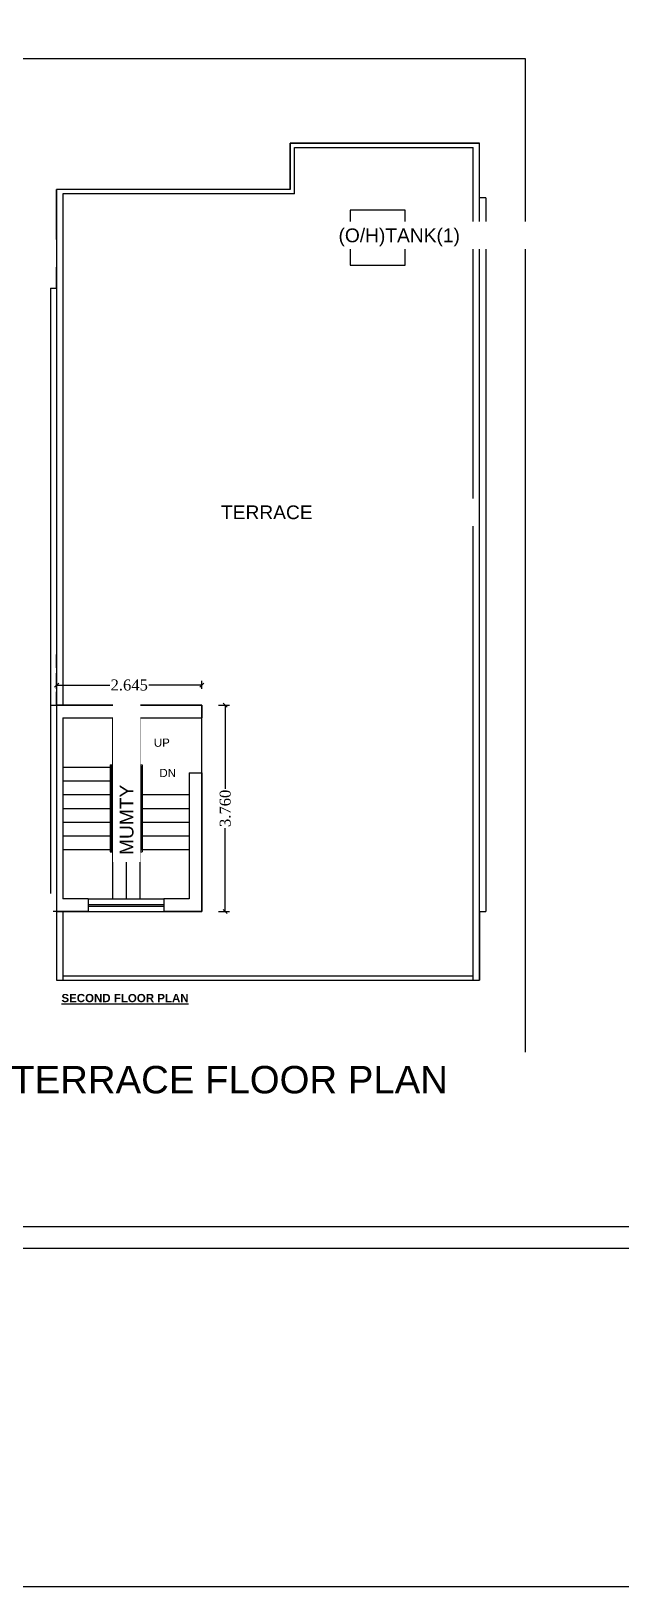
# Model space of a CAD drawing. Header units: metres. Extents: x 180 to 389, y -165 to 195.
# Drawn here: x 231.34 to 242.08, y -164.7 to -136.36 of the extents above; entities that cross this region are included whole.
import ezdxf

# ---------------------------------------------------------------- set-up
doc = ezdxf.new("R2010")
doc.units = ezdxf.units.M
doc.header["$LTSCALE"] = 2
doc.header["$MEASUREMENT"] = 0
doc.linetypes.add('ACAD_ISO02W100', pattern=[15, 12, -3])
for name, color, linetype in [('_Building', 52, 'Continuous'), ('_CB', 40, 'Continuous'), ('_Dimension', 87, 'Continuous'), ('_Door', 114, 'Continuous'), ('_Floor', 153, 'Continuous'), ('_Mumty', 183, 'Continuous'), ('_Room', 72, 'Continuous'), ('_RoomDimensions', 193, 'Continuous'), ('_Tank', 133, 'Continuous'), ('_Terrace', 30, 'Continuous'), ('_Window', 115, 'Continuous')]:
    doc.layers.add(name, color=color, linetype=linetype)
doc.styles.add('DRAWING', font='times.ttf', dxfattribs={"height": 0.2})
doc.styles.get("Standard").update_dxf_attribs({"font": 'arial.ttf'})
doc.dimstyles.new('Copy of DRAWING', dxfattribs={"dimtxt": 0.2, "dimasz": 0.46, "dimexe": 0.076, "dimexo": 0.3, "dimgap": 0.037, "dimtad": 0, "dimdec": 3, "dimzin": 0, "dimdsep": 46, "dimtxsty": 'DRAWING', "dimblk": 'ARCHTICK', "dimtsz": 0.037, "dimcen": 0.09, "dimclre": 256, "dimclrt": 256, "dimadec": 0, "dimazin": 0, "dimtfac": 1, "dimtdec": 3, "dimtix": 1, "dimtofl": 0, "dimtmove": 2, "dimatfit": 3, "dimfxl": 1, "dimtolj": 1, "dimtzin": 0, "dimarcsym": 0})
doc.dimstyles.new('DRAWING', dxfattribs={"dimtxt": 0.2, "dimasz": 0.076, "dimexe": 0.076, "dimexo": 0.3, "dimgap": 0.037, "dimtad": 0, "dimdec": 3, "dimzin": 0, "dimdsep": 46, "dimtxsty": 'DRAWING', "dimblk": 'ARCHTICK', "dimtsz": 0.037, "dimcen": 0.09, "dimclre": 256, "dimclrt": 256, "dimadec": 0, "dimazin": 0, "dimtfac": 1, "dimtdec": 3, "dimtix": 1, "dimtofl": 0, "dimtmove": 2, "dimatfit": 3, "dimfxl": 1, "dimtolj": 1, "dimtzin": 0, "dimarcsym": 0})

# ---------------------------------------------------------------- blocks, each defined once
blk = doc.blocks.new('*D590')
at = {"layer": '_Dimension', "linetype": 'ByBlock', "lineweight": -2, "ltscale": 0.01}
for p, q in [((231.801, -148.337), (231.801, -148.195)), ((234.446, -148.337), (234.446, -148.195))]:
    blk.add_line(p, q, dxfattribs=at)
at = {"layer": '_Dimension', "color": 0, "linetype": 'ByBlock', "lineweight": -2, "ltscale": 0.01}
for p, q in [((231.838, -148.234), (231.764, -148.308)), ((231.801, -148.271), (232.767, -148.271)), ((234.446, -148.271), (233.48, -148.271)), ((234.409, -148.308), (234.483, -148.234))]:
    blk.add_line(p, q, dxfattribs=at)
at = {"layer": 'Defpoints', "color": 0, "ltscale": 0.01}
for p in [(234.446, -148.271), (231.801, -148.637), (234.446, -148.637)]:
    blk.add_point(p, dxfattribs=at)
at = {"layer": '_Dimension', "ltscale": 0.01, "insert": (233.123, -148.271), "char_height": 0.2, "attachment_point": 5, "style": 'DRAWING'}
blk.add_mtext('\\A1;2.645', dxfattribs=at)
blk = doc.blocks.new('_ArchTick')
blk = doc.blocks.new('*D591')
at = {"layer": '_Dimension', "linetype": 'ByBlock', "lineweight": -2, "ltscale": 0.01}
for p, q in [((234.746, -148.637), (234.948, -148.637)), ((234.746, -152.397), (234.948, -152.397))]:
    blk.add_line(p, q, dxfattribs=at)
at = {"layer": '_Dimension', "color": 0, "linetype": 'ByBlock', "lineweight": -2, "ltscale": 0.01}
for p, q in [((234.909, -148.674), (234.835, -148.6)), ((234.872, -148.637), (234.872, -150.159)), ((234.872, -152.397), (234.872, -150.875)), ((234.835, -152.36), (234.909, -152.434))]:
    blk.add_line(p, q, dxfattribs=at)
at = {"layer": 'Defpoints', "color": 0, "ltscale": 0.01}
for p in [(234.446, -148.637), (234.446, -152.397), (234.872, -152.397)]:
    blk.add_point(p, dxfattribs=at)
at = {"layer": '_Dimension', "ltscale": 0.01, "insert": (234.872, -150.517), "char_height": 0.2, "attachment_point": 5, "rotation": 90, "style": 'DRAWING'}
blk.add_mtext('\\A1;3.760', dxfattribs=at)

msp = doc.modelspace()

# ---------------------------------------------------------------- linework, layer by layer
at = {"ltscale": 0.01}
for p, q in [((236.0559, -138.3966), (239.5009, -138.3966)), ((236.0559, -139.2416), (236.0559, -138.3966)), ((236.1359, -139.3216), (236.1359, -138.4766)), ((236.1359, -138.4766), (239.3859, -138.4766)), ((239.3859, -153.6466), (239.3859, -138.4766)), ((239.5009, -139.3966), (239.5009, -138.3966)), ((236.0559, -139.2416), (231.8009, -139.2416)), ((231.8009, -141.0416), (231.8009, -139.2416)), ((231.9159, -139.3216), (231.9159, -148.6366)), ((236.1359, -139.3216), (231.9159, -139.3216)), ((239.6159, -139.3966), (239.5009, -139.3966)), ((239.6159, -139.3966), (239.6159, -152.3966)), ((231.6859, -141.0416), (231.6859, -148.6366)), ((231.6859, -141.0416), (231.8009, -141.0416)), ((231.6859, -148.6366), (231.6859, -152.3966)), ((231.6859, -148.6366), (234.4459, -148.6366)), ((231.8009, -148.6366), (231.8009, -152.3966)), ((234.4459, -148.6366), (234.4459, -148.8666)), ((231.9159, -148.8666), (231.9159, -152.1666)), ((231.9159, -148.8666), (234.4459, -148.8666)), ((232.8159, -148.8666), (232.8159, -152.1666)), ((232.8159, -148.8666), (232.8159, -152.1666)), ((233.0659, -148.8666), (233.0659, -149.7666)), ((233.3159, -148.8666), (233.3159, -149.7666)), ((231.9159, -149.7666), (233.3159, -149.7666)), ((232.7759, -149.7266), (233.3559, -149.7266)), ((232.7759, -149.7266), (232.7759, -151.3066)), ((232.7959, -149.7466), (233.3359, -149.7466)), ((232.7959, -149.7466), (232.7959, -151.2866)), ((233.3159, -149.7666), (233.3159, -152.1666)), ((233.3359, -149.7466), (233.3359, -151.2866)), ((233.3559, -149.7266), (233.3559, -151.3066)), ((234.2159, -149.8666), (234.2159, -152.1666)), ((234.2159, -149.8666), (234.4459, -149.8666)), ((234.4459, -149.8666), (234.4459, -152.3966)), ((231.9159, -150.0166), (232.8159, -150.0166)), ((231.9159, -150.2666), (232.8159, -150.2666)), ((233.3159, -150.2666), (234.2159, -150.2666)), ((231.9159, -150.5166), (232.8159, -150.5166)), ((231.9159, -150.7666), (232.8159, -150.7666)), ((233.3159, -150.5166), (234.2159, -150.5166)), ((233.3159, -150.7666), (234.2159, -150.7666)), ((231.9159, -151.0166), (232.8159, -151.0166)), ((233.3159, -151.0166), (234.2159, -151.0166)), ((231.9159, -151.2666), (234.2159, -151.2666)), ((232.7759, -151.3066), (233.3559, -151.3066)), ((232.7959, -151.2866), (233.3359, -151.2866)), ((233.0659, -151.2666), (233.0659, -152.1666)), ((232.3759, -152.1666), (231.9159, -152.1666)), ((232.3759, -152.1666), (232.3759, -152.3966)), ((232.3759, -152.1666), (233.7559, -152.1666)), ((234.2159, -152.1666), (233.7559, -152.1666)), ((233.7559, -152.1666), (233.7559, -152.3966)), ((232.3759, -152.3966), (231.6859, -152.3966)), ((231.8009, -152.3966), (231.8009, -153.6466)), ((231.9159, -152.3966), (231.9159, -153.6466)), ((232.3759, -152.2666), (233.7559, -152.2666)), ((232.3759, -152.2966), (233.7559, -152.2966)), ((232.3759, -152.3966), (233.7559, -152.3966)), ((234.4459, -152.3966), (233.7559, -152.3966)), ((239.5009, -152.3966), (239.6159, -152.3966)), ((239.5009, -152.3966), (239.5009, -153.6466)), ((231.9159, -153.5666), (239.3859, -153.5666)), ((231.8009, -153.6466), (239.5009, -153.6466))]:
    msp.add_line(p, q, dxfattribs=at)
at = {"linetype": 'ACAD_ISO02W100', "ltscale": 0.01}
msp.add_line((231.8009, -148.6366), (231.8009, -147.6366), dxfattribs=at)
at = {"layer": '_Floor', "ltscale": 0.01}
msp.add_lwpolyline([(230.9396, -136.8557), (240.3361, -136.8557), (240.3361, -155.7274), (230.9396, -155.7274)], close=True, dxfattribs=at)
at = {"layer": '_Tank', "ltscale": 0.01}
msp.add_lwpolyline([(237.1497, -140.6185), (238.1497, -140.6185), (238.1497, -139.6185), (237.1497, -139.6185)], close=True, dxfattribs=at)

# ---------------------------------------------------------------- texts
at = {"ltscale": 0.01, "char_height": 0.15, "width": 2.413672, "attachment_point": 1}
for s, insert in [('UP', (233.5714, -149.2447)), ('DN', (233.6722, -149.7969)), ('\\fArial|b1|i0|c0|p34;\\LSECOND FLOOR PLAN', (231.8877, -153.8977))]:
    msp.add_mtext(s, dxfattribs=dict(at, insert=insert))

# ---------------------------------------------------------------- dimensions: what is measured, and where the dimension line sits
at = {"layer": '_Dimension', "ltscale": 0.01}
dim = msp.add_linear_dim(base=(234.8724, -152.3966), p1=(234.4459, -148.6366), p2=(234.4459, -152.3966), angle=90, dimstyle='DRAWING', dxfattribs=at)
dim.commit()
dim.dimension.update_dxf_attribs({"geometry": '*D591', "text_midpoint": (234.8724, -150.5166)})

# ---------------------------------------------------------------- leaders
at = {"ltscale": 0.01}
msp.add_leader([(195.8916, -158.1351), (244.3431, -158.1351)], dimstyle='Copy of DRAWING', override={"dimgap": 0.037, "dimtad": 0}, dxfattribs=at)

# ---------------------------------------------------------------- next in the draw order: texts
at = {"layer": '_CB', "ltscale": 0.01, "insert": (226.9403, -145.2472), "char_height": 0.25, "width": 4.517248, "attachment_point": 1, "bg_fill": 2}
msp.add_mtext('C.B.', dxfattribs=at)
at = {"layer": '_Floor', "ltscale": 0.01, "insert": (230.9727, -155.2089), "char_height": 0.5, "width": 9.454746, "attachment_point": 1, "bg_fill": 2}
msp.add_mtext('TERRACE FLOOR PLAN', dxfattribs=at)
at = {"layer": '_Room', "ltscale": 0.01, "insert": (227.2124, -140.2816), "char_height": 0.25, "width": 4.517248, "attachment_point": 1, "bg_fill": 2}
msp.add_mtext('TOILET', dxfattribs=at)
at = {"layer": '_Window', "ltscale": 0.01, "insert": (227.1183, -152.1691), "char_height": 0.2, "width": 4.517248, "attachment_point": 1, "bg_fill": 2}
msp.add_mtext('W\\P1.865X2.45', dxfattribs=at)

# ---------------------------------------------------------------- next in the draw order: linework, layer by layer
at = {"layer": '_Mumty', "ltscale": 0.01}
msp.add_lwpolyline([(234.4459, -148.6366), (231.8009, -148.6366), (231.8009, -152.3966), (234.4459, -152.3966)], close=True, dxfattribs=at)

# ---------------------------------------------------------------- next in the draw order: texts
at = {"layer": '_RoomDimensions', "ltscale": 0.01, "insert": (227.077, -140.6323), "char_height": 0.25, "width": 4.517248, "attachment_point": 1, "bg_fill": 2}
msp.add_mtext('2.20 X 1.53', dxfattribs=at)

# ---------------------------------------------------------------- next in the draw order: linework, layer by layer
at = {"layer": '_Terrace', "ltscale": 0.01}
msp.add_lwpolyline([(231.8009, -139.2416), (231.8009, -153.6466), (239.5009, -153.6466), (239.5009, -138.3966), (236.0559, -138.3966), (236.0559, -139.2416)], close=True, dxfattribs=at)

# ---------------------------------------------------------------- next in the draw order: texts
at = {"layer": '_Door', "ltscale": 0.01, "insert": (226.9792, -141.0727), "char_height": 0.2, "width": 4.517248, "attachment_point": 1, "bg_fill": 2}
msp.add_mtext('D4', dxfattribs=at)

# ---------------------------------------------------------------- next in the draw order: texts
at = {"layer": '_Mumty', "ltscale": 0.01, "insert": (232.9503, -151.3661), "char_height": 0.25, "width": 4.517248, "attachment_point": 1, "rotation": 90, "bg_fill": 2}
msp.add_mtext('MUMTY', dxfattribs=at)
at = {"layer": '_Tank', "ltscale": 0.01, "insert": (236.9351, -139.953), "char_height": 0.25, "width": 4.517248, "attachment_point": 1, "bg_fill": 2}
msp.add_mtext('(O/H)TANK(1)', dxfattribs=at)
at = {"layer": '_Terrace', "ltscale": 0.01, "insert": (234.7946, -144.9984), "char_height": 0.25, "width": 4.517248, "attachment_point": 1, "bg_fill": 2}
msp.add_mtext('TERRACE', dxfattribs=at)

# ---------------------------------------------------------------- next in the draw order: linework, layer by layer
at = {"ltscale": 0.01}
msp.add_lwpolyline([(180.3196, -114.767), (260.2117, -114.767), (260.2117, -164.6996), (180.3196, -164.6996)], close=True, dxfattribs=at)
at = {"layer": '_Building', "ltscale": 0.01}
msp.add_lwpolyline([(192.3456, -118.3489), (242.8589, -118.3489), (242.8589, -158.5362), (192.3456, -158.5362)], close=True, dxfattribs=at)

# ---------------------------------------------------------------- next in the draw order: dimensions: what is measured, and where the dimension line sits
at = {"layer": '_Dimension', "ltscale": 0.01}
dim = msp.add_linear_dim(base=(234.4459, -148.2709), p1=(231.8009, -148.6366), p2=(234.4459, -148.6366), dimstyle='DRAWING', dxfattribs=at)
dim.commit()
dim.dimension.update_dxf_attribs({"geometry": '*D590', "text_midpoint": (233.1234, -148.2709)})

doc.saveas('drawing.dxf')
